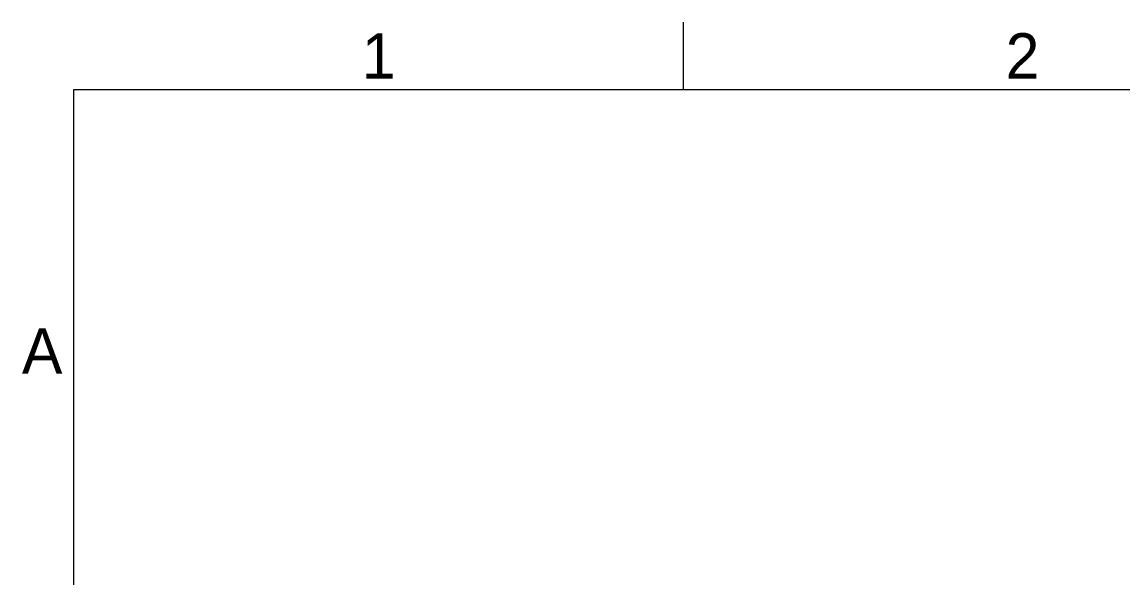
# Model space of a CAD drawing. Header units: millimetres. Extents: x 15 to 415, y 5 to 292.
# Drawn here: x 16.2 to 97.4, y 251 to 292 of the extents above; entities that cross this region are included whole.
import ezdxf

# ---------------------------------------------------------------- set-up
doc = ezdxf.new("R2010")
doc.units = ezdxf.units.MM
doc.layers.add('Border', color=7, linetype='Continuous')
doc.styles.add('Shapr0', font='txt', dxfattribs={"height": 3.3495})

msp = doc.modelspace()

# ---------------------------------------------------------------- linework, layer by layer
at = {"layer": 'Border', "linetype": 'Continuous', "lineweight": 15}
for p, q in [((65, 287), (65, 292)), ((410, 287), (20, 287)), ((20, 287), (20, 10))]:
    msp.add_line(p, q, dxfattribs=at)

# ---------------------------------------------------------------- texts
at = {"layer": 'Border', "linetype": 'Continuous', "lineweight": 15, "char_height": 3.3495, "width": 3.3495, "style": 'Shapr0'}
for s, insert, attachment_point in [('1', (42.5, 287.8252), 8), ('2', (90, 287.8252), 8), ('A', (19.1747, 267.75), 6)]:
    msp.add_mtext(s, dxfattribs=dict(at, insert=insert, attachment_point=attachment_point))

doc.saveas('drawing.dxf')
